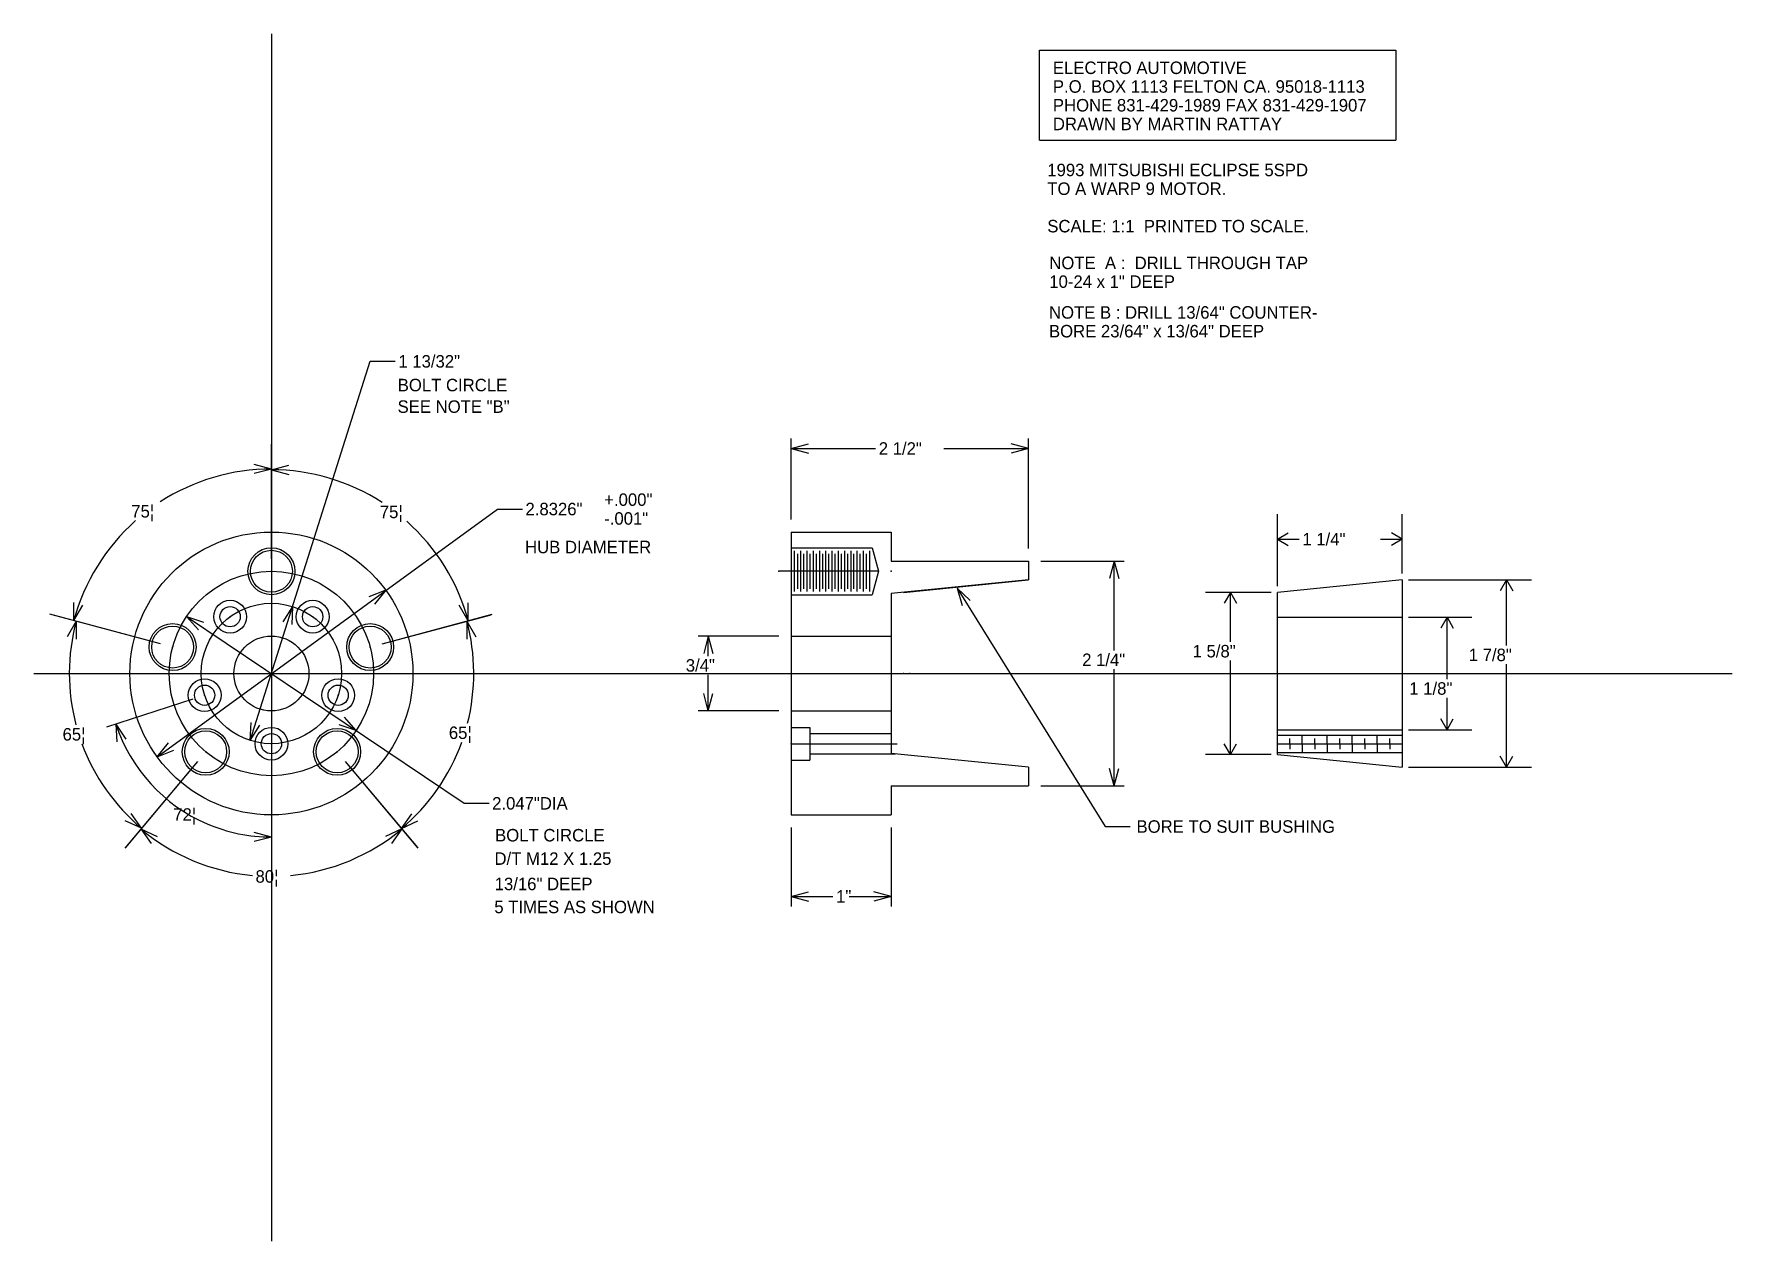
# Model space of a CAD drawing. Extents: x -8.4 to 8.6, y -5.7 to 6.4.
import ezdxf

# ---------------------------------------------------------------- set-up
doc = ezdxf.new("R2010")
doc.units = 0

msp = doc.modelspace()

# ---------------------------------------------------------------- linework, layer by layer
at = {"layer": 'BUSHING_DETAIL', "color": 7, "linetype": 'CONTINUOUS'}
for p, q in [((4.071727, 0.875), (4.071727, 1.594775)), ((5.321727, 1), (5.321727, 1.594775)), ((4.071727, 1.344775), (4.179981, 1.407275)), ((5.321727, 1.344775), (5.213474, 1.407275)), ((4.071727, 1.344775), (4.179981, 1.282275)), ((4.071727, 1.344775), (4.290041, 1.344775)), ((5.103413, 1.344775), (5.321727, 1.344775)), ((5.321727, 1.344775), (5.213474, 1.282275)), ((5.321727, 0.9375), (4.071727, 0.8125)), ((5.321727, 0.9375), (5.321727, -0.9375)), ((5.384227, 0.9375), (6.614341, 0.9375)), ((6.364341, 0.9375), (6.301841, 0.829247)), ((6.364341, 0.9375), (6.426841, 0.829247)), ((6.364341, 0.280931), (6.364341, 0.9375)), ((4.009227, 0.8125), (3.350629, 0.8125)), ((3.600629, 0.8125), (3.538129, 0.704247)), ((3.600629, 0.8125), (3.663129, 0.704247)), ((3.600629, 0.318402), (3.600629, 0.8125)), ((4.071727, -0.8125), (4.071727, 0.8125)), ((4.071727, 0.562491), (5.321727, 0.562491)), ((5.384227, 0.562491), (6.019283, 0.562491)), ((5.769283, 0.562491), (5.706783, 0.454238)), ((5.769283, 0.562491), (5.831783, 0.454238)), ((5.769283, -0.055263), (5.769283, 0.562491)), ((3.600629, -0.8125), (3.600629, 0.129853)), ((6.364341, -0.9375), (6.364341, 0.092615)), ((5.769283, -0.562491), (5.769283, -0.243579)), ((5.769283, -0.562491), (5.706783, -0.454238)), ((5.769283, -0.562491), (5.831783, -0.454238)), ((4.071727, -0.562491), (5.321727, -0.562491)), ((4.071727, -0.618942), (5.321727, -0.618942)), ((4.195587, -0.703972), (4.195587, -0.649272)), ((4.320587, -0.703972), (4.320587, -0.617586)), ((4.445587, -0.703972), (4.445587, -0.649272)), ((4.570587, -0.703972), (4.570587, -0.617586)), ((4.695587, -0.703972), (4.695587, -0.649272)), ((4.820587, -0.703972), (4.820587, -0.617586)), ((4.945587, -0.703972), (4.945587, -0.649272)), ((5.070587, -0.703972), (5.070587, -0.617586)), ((5.195587, -0.703972), (5.195587, -0.649272)), ((5.384227, -0.562491), (6.019283, -0.562491)), ((4.009227, -0.8125), (3.350629, -0.8125)), ((3.600629, -0.8125), (3.538129, -0.704247)), ((3.600629, -0.8125), (3.663129, -0.704247)), ((4.070587, -0.703972), (5.321727, -0.703972)), ((4.071727, -0.790842), (5.321727, -0.790842)), ((4.071727, -0.8125), (5.321727, -0.9375)), ((4.195587, -0.703972), (4.195587, -0.758672)), ((4.320587, -0.703972), (4.320587, -0.790359)), ((4.445587, -0.703972), (4.445587, -0.758672)), ((4.570587, -0.703972), (4.570587, -0.790359)), ((4.695587, -0.703972), (4.695587, -0.758672)), ((4.820587, -0.703972), (4.820587, -0.790359)), ((4.945587, -0.703972), (4.945587, -0.758672)), ((5.070587, -0.703972), (5.070587, -0.790359)), ((5.195587, -0.703972), (5.195587, -0.758672)), ((6.364341, -0.9375), (6.301841, -0.829247)), ((6.364341, -0.9375), (6.426841, -0.829247)), ((5.384227, -0.9375), (6.614341, -0.9375))]:
    msp.add_line(p, q, dxfattribs=at)
at = {"layer": 'BUSHING_DETAIL', "color": 7}
for p in [(4.071727, 0), (4.071727, 0), (4.071727, -0.703972), (4.195587, -0.703972), (4.320587, -0.703972), (4.320587, -0.703972), (4.445587, -0.703972), (4.445587, -0.703972), (4.570587, -0.703972), (4.570587, -0.703972), (4.570587, -0.703972), (4.695587, -0.703972), (4.820587, -0.703972), (4.820587, -0.703972), (4.945587, -0.703972), (5.070587, -0.703972), (5.070587, -0.703972)]:
    msp.add_point(p, dxfattribs=at)
at = {"layer": 'CENTERLINE', "color": 7, "linetype": 'CONTINUOUS'}
for p, q in [((-6, 6.403603), (-6, -5.682554)), ((-8.377122, 0), (8.622879, 0))]:
    msp.add_line(p, q, dxfattribs=at)
at = {"layer": 'DIMENSIONS', "color": 7, "linetype": 'CONTINUOUS'}
for p, q in [((-6.212235, -0.670199), (-5.01011, 3.125889)), ((-5.01011, 3.125889), (-4.76011, 3.125889)), ((-6, 1.1486), (-6, 2.297607)), ((-6, 1.1486), (-6, 2.289631)), ((-0.796399, 1.5413), (-0.796399, 2.353114)), ((-0.796399, 2.253114), (-0.622532, 2.299701)), ((-0.796399, 2.253114), (-0.622532, 2.206526)), ((-0.796399, 2.253114), (0.049337, 2.253114)), ((0.732865, 2.253114), (1.578601, 2.253114)), ((1.578601, 2.253114), (1.404734, 2.299701)), ((1.578601, 2.253114), (1.404734, 2.206526)), ((1.578601, 1.25), (1.578601, 2.353114)), ((-6, 2.047607), (-6.173867, 2.094194)), ((-6, 2.047607), (-6.173867, 2.001019)), ((-6, 2.039631), (-5.826133, 2.086219)), ((-6, 2.039631), (-5.826133, 1.993044)), ((-7.144991, -0.833607), (-3.73759, 1.64714)), ((-3.73759, 1.64714), (-3.48759, 1.64714)), ((1.703601, 1.125), (2.535776, 1.125)), ((2.435776, 1.125), (2.389188, 0.951133)), ((2.435776, 1.125), (2.482363, 0.951133)), ((2.435776, 0.231496), (2.435776, 1.125)), ((0.864385, 0.85472), (0.995761, 0.731674)), ((0.864385, 0.85472), (0.916637, 0.682471)), ((0.864385, 0.85472), (2.34865, -1.53214)), ((-7.977836, 0.52996), (-7.977836, 0.70996)), ((-7.977836, 0.52996), (-7.887836, 0.685844)), ((-4.855009, 0.833607), (-5.02299, 0.768936)), ((-4.855009, 0.833607), (-4.968149, 0.693609)), ((-4.029867, 0.527895), (-4.119867, 0.68378)), ((-4.029867, 0.527895), (-4.029867, 0.707895)), ((-7.109462, 0.29728), (-8.219317, 0.594664)), ((-7.109462, 0.29728), (-8.195938, 0.5884)), ((-7.954456, 0.523695), (-8.044456, 0.36781)), ((-7.954456, 0.523695), (-7.954456, 0.343695)), ((-6.848888, 0.571966), (-6.678666, 0.513449)), ((-6.848888, 0.571966), (-6.73073, 0.436178)), ((-6.848888, 0.571966), (-4.071255, -1.299555)), ((-5.787765, 0.670199), (-5.884669, 0.51851)), ((-5.787765, 0.670199), (-5.795841, 0.49038)), ((-4.890538, 0.29728), (-3.788386, 0.5926)), ((-4.890538, 0.29728), (-3.801461, 0.589097)), ((-4.042943, 0.524392), (-3.952943, 0.368507)), ((-4.042943, 0.524392), (-4.042943, 0.344392)), ((-0.921399, 0.375), (-1.725898, 0.375)), ((-1.625898, 0.375), (-1.672485, 0.201133)), ((-1.625898, 0.375), (-1.57931, 0.201133)), ((-1.625898, 0.175069), (-1.625898, 0.375)), ((2.435776, -1.125), (2.435776, 0.043822)), ((-1.625898, -0.375), (-1.625898, -0.012576)), ((-6.787473, -0.255865), (-7.652043, -0.53678)), ((-1.625898, -0.375), (-1.672485, -0.201133)), ((-1.625898, -0.375), (-1.57931, -0.201133)), ((-7.556938, -0.505879), (-7.458903, -0.656839)), ((-7.556938, -0.505879), (-7.547517, -0.685632)), ((-6.212235, -0.670199), (-6.204159, -0.49038)), ((-5.151112, -0.571966), (-5.26927, -0.436178)), ((-0.921399, -0.375), (-1.725898, -0.375)), ((-6.212235, -0.670199), (-6.115331, -0.51851)), ((-5.151112, -0.571966), (-5.321334, -0.513449)), ((-7.144991, -0.833607), (-7.031851, -0.693609)), ((-7.144991, -0.833607), (-6.97701, -0.768936)), ((-6, -0.827998), (-6, -1.737061)), ((-6.738306, -0.879879), (-7.466478, -1.74768)), ((-6.738306, -0.879879), (-7.461315, -1.741527)), ((-5.261694, -0.879879), (-4.533522, -1.74768)), ((-5.261694, -0.879879), (-4.536955, -1.74359)), ((2.435776, -1.125), (2.389188, -0.951133)), ((2.435776, -1.125), (2.482363, -0.951133)), ((1.703601, -1.125), (2.535776, -1.125)), ((-4.071255, -1.299555), (-3.821255, -1.299555)), ((-7.300618, -1.550016), (-7.463753, -1.473945)), ((-7.300618, -1.550016), (-7.403862, -1.402569)), ((-4.697651, -1.552079), (-4.594408, -1.404631)), ((-4.697651, -1.552079), (-4.534516, -1.476007)), ((-7.305781, -1.556169), (-7.142646, -1.632241)), ((-7.305781, -1.556169), (-7.202537, -1.703617)), ((-6, -1.637061), (-6.173867, -1.590473)), ((-6, -1.637061), (-6.173867, -1.683648)), ((-4.694219, -1.556169), (-4.857354, -1.632241)), ((-4.694219, -1.556169), (-4.797463, -1.703617)), ((-0.796399, -1.5413), (-0.796399, -2.33165)), ((0.203601, -1.5413), (0.203601, -2.33165)), ((2.34865, -1.53214), (2.59865, -1.53214)), ((-0.796399, -2.23165), (-0.622532, -2.185063)), ((0.203601, -2.23165), (0.029734, -2.185063)), ((-0.796399, -2.23165), (-0.622532, -2.278238)), ((-0.796399, -2.23165), (-0.377943, -2.23165)), ((-0.214855, -2.23165), (0.203601, -2.23165)), ((0.203601, -2.23165), (0.029734, -2.278238))]:
    msp.add_line(p, q, dxfattribs=at)
for radius in [1.0236, 0.703001]:
    msp.add_circle((-6, 0), radius, dxfattribs=at)
for radius, start, end in [(2.047607, 90, 122.934973), (2.039631, 57.08396, 90), (2.047607, 131.632746, 165), (2.039631, 15, 48.351767), (2.023402, 165, 194.72746), (2.026095, 345.747415, 375), (1.637061, 197.999965, 246.836512), (2.023402, 200.315545, 230), (2.026095, 310, 340.181477), (1.637061, 246.873663, 270), (2.031435, 230, 264.624795), (2.031435, 275.375205, 310)]:
    msp.add_arc((-6, 0), radius, start, end, dxfattribs=at)
at = {"layer": 'HUB', "color": 7, "linetype": 'CONTINUOUS'}
for p, q in [((-0.796399, 1.4163), (-0.796399, -1.4163)), ((-0.796399, 1.4163), (0.203601, 1.4163)), ((0.203601, 1.4163), (0.203601, 1.125)), ((-0.796399, 1.2596), (0.015601, 1.2596)), ((-0.765399, 1.2267), (-0.765399, 0.8205)), ((-0.733899, 1.198046), (-0.733899, 0.849154)), ((-0.702649, 1.2267), (-0.702649, 0.8205)), ((-0.671399, 1.198046), (-0.671399, 0.849154)), ((-0.639899, 1.2267), (-0.639899, 0.8205)), ((-0.608899, 1.198046), (-0.608899, 0.849154)), ((-0.577149, 1.2267), (-0.577149, 0.8205)), ((-0.546399, 1.198046), (-0.546399, 0.849154)), ((-0.5144, 1.2267), (-0.5144, 0.8205)), ((-0.483899, 1.198046), (-0.483899, 0.849154)), ((-0.45165, 1.2267), (-0.45165, 0.8205)), ((-0.421399, 1.198046), (-0.421399, 0.849154)), ((-0.3889, 1.2267), (-0.3889, 0.8205)), ((-0.358899, 1.198046), (-0.358899, 0.849154)), ((-0.32615, 1.2267), (-0.32615, 0.8205)), ((-0.296399, 1.198046), (-0.296399, 0.849154)), ((-0.2634, 1.2267), (-0.2634, 0.8205)), ((-0.233899, 1.198046), (-0.233899, 0.849154)), ((-0.20065, 1.2267), (-0.20065, 0.8205)), ((-0.171399, 1.198046), (-0.171399, 0.849154)), ((-0.1379, 1.2267), (-0.1379, 0.8205)), ((-0.108899, 1.198046), (-0.108899, 0.849154)), ((-0.07565, 1.2267), (-0.07565, 0.8205)), ((-0.046399, 1.198046), (-0.046399, 0.849154)), ((-0.0129, 1.2267), (-0.0129, 0.8205)), ((0.015601, 1.2596), (0.078601, 1.0236)), ((0.078601, 1.0236), (-0.921399, 1.0236)), ((0.078601, 1.0236), (0.015601, 0.7876)), ((0.203601, 1.125), (1.578601, 1.125)), ((1.578601, 1.125), (1.578601, 0.9375)), ((1.578601, 0.9375), (0.203601, 0.8)), ((0.328601, 0.8125), (1.578601, 0.9375)), ((-0.796399, 0.7876), (0.015601, 0.7876)), ((0.203601, 0.8), (0.203601, -0.8)), ((-0.796399, 0.375), (0.203601, 0.375)), ((-0.796399, -0.375), (0.203601, -0.375)), ((-0.796399, -0.539972), (-0.608899, -0.539972)), ((-0.608899, -0.53895), (-0.608899, -0.86695)), ((-0.608899, -0.6014), (0.203601, -0.6014)), ((-0.796399, -0.703972), (0.263748, -0.703972)), ((-0.608899, -0.8045), (0.248602, -0.8045)), ((1.578601, -0.9375), (0.203601, -0.8)), ((-0.796399, -0.867972), (-0.608899, -0.867972)), ((1.578601, -0.9375), (1.578601, -1.125)), ((0.203601, -1.125), (1.578601, -1.125)), ((0.203601, -1.125), (0.203601, -1.4163)), ((-0.796399, -1.4163), (0.203601, -1.4163))]:
    msp.add_line(p, q, dxfattribs=at)
at = {"layer": 'HUB', "color": 7}
for p in [(-0.921399, 1.0236), (-0.921399, 1.0236), (-0.796399, 1.0236), (-0.796399, 1.0236), (0.203601, 1.0236), (-0.796399, 0), (0.328601, 0), (0.391101, 0), (-0.796399, -0.703972), (-0.796399, -0.703972)]:
    msp.add_point(p, dxfattribs=at)
at = {"layer": 'HUB_DETAIL', "color": 7, "linetype": 'CONTINUOUS'}
for centre, radius in [((-6, 0), 1.4163), ((-6, 1.0236), 0.235), ((-6, 1.0236), 0.21), ((-6.413212, 0.568738), 0.164001), ((-5.586788, 0.568737), 0.164001), ((-6.413212, 0.568738), 0.101552), ((-5.586788, 0.568737), 0.101552), ((-6.988722, 0.264927), 0.235), ((-6.988722, 0.264927), 0.21), ((-6, 0), 0.375), ((-5.011278, 0.264927), 0.235), ((-5.011278, 0.264927), 0.21), ((-6.668591, -0.217238), 0.164001), ((-6.668591, -0.217238), 0.101552), ((-5.331409, -0.217239), 0.164001), ((-5.331409, -0.217239), 0.101552), ((-6.657957, -0.784123), 0.235), ((-6.657957, -0.784123), 0.21), ((-6, -0.702998), 0.164001), ((-6, -0.702998), 0.101552), ((-5.342043, -0.784123), 0.235), ((-5.342043, -0.784123), 0.21)]:
    msp.add_circle(centre, radius, dxfattribs=at)
at = {"layer": 'HUB_DETAIL', "color": 7}
for p in [(-6, 1.4173), (-6, 1.0236), (-6, 1.0236), (-6.413212, 0.568738), (-5.586788, 0.568737), (-6.988722, 0.264927), (-6.988722, 0.264927), (-5.011278, 0.264927), (-5.011278, 0.264927), (-6, 0), (-6, 0), (-6.668591, -0.217238), (-5.331409, -0.217239), (-6.657957, -0.784123), (-6.657957, -0.784123), (-6, -0.704), (-5.342043, -0.784123), (-5.342043, -0.784123), (-6, -1.4173)]:
    msp.add_point(p, dxfattribs=at)
at = {"layer": 'LAYOUT_AND_RING_DIM', "color": 7, "linetype": 'CONTINUOUS'}
for p, q in [((1.691094, 6.239932), (5.257545, 6.239932)), ((1.691094, 5.339948), (1.691094, 6.239932)), ((5.257545, 6.239932), (5.257545, 5.339948)), ((1.691094, 5.339948), (5.257545, 5.339948)), ((0, 0), (5.150171, 0))]:
    msp.add_line(p, q, dxfattribs=at)

# ---------------------------------------------------------------- texts
at = {"layer": 'BUSHING_DETAIL', "color": 7}
for s, p in [('1 1/4"', (4.321291, 1.282202)), ('1 5/8"', (3.222481, 0.161103)), ('1 7/8"', (5.986893, 0.123865)), ('1 1/8"', (5.391834, -0.212329))]:
    msp.add_text(s, height=0.125, dxfattribs=at).set_placement(p)
at = {"layer": 'DIMENSIONS', "color": 7}
for s, p in [('1 13/32"', (-4.72886, 3.063303)), ('BOLT CIRCLE', (-4.73523, 2.825591)), ('SEE NOTE "B"', (-4.736789, 2.609805)), ('2 1/2"', (0.080587, 2.190527)), ('2.8326"', (-3.45634, 1.584167)), ('+.000"', (-2.668014, 1.67839)), ('75¦', (-7.402794, 1.561669)), ('75¦', (-4.914641, 1.555342)), ('-.001"', (-2.668014, 1.489944)), ('HUB DIAMETER', (-3.460687, 1.204094)), ('2 1/4"', (2.116837, 0.075072)), ('3/4"', (-1.851376, 0.018674)), ('65¦', (-8.090701, -0.671255)), ('65¦', (-4.223542, -0.655681)), ('72¦', (-6.982695, -1.474258)), ('2.047"DIA', (-3.790005, -1.362366)), ('BORE TO SUIT BUSHING', (2.66115, -1.59464)), ('BOLT CIRCLE', (-3.760725, -1.681584)), ('D/T M12 X 1.25', (-3.766587, -1.915747)), ('80¦', (-6.15905, -2.094483)), ('13/16" DEEP', (-3.764618, -2.169441)), ('1"', (-0.346693, -2.294223)), ('5 TIMES AS SHOWN', (-3.768533, -2.399666))]:
    msp.add_text(s, height=0.125, dxfattribs=at).set_placement(p)
at = {"layer": 'LAYOUT_AND_RING_DIM', "color": 7}
for s, p in [('ELECTRO AUTOMOTIVE', (1.82384, 6.002437)), ('P.O. BOX 1113 FELTON CA. 95018-1113', (1.82384, 5.814937)), ('PHONE 831-429-1989 FAX 831-429-1907', (1.82384, 5.627437)), ('DRAWN BY MARTIN RATTAY', (1.82384, 5.439937)), ('1993 MITSUBISHI ECLIPSE 5SPD', (1.767652, 4.979316)), ('TO A WARP 9 MOTOR.', (1.767652, 4.791816)), ('SCALE: 1:1  PRINTED TO SCALE.', (1.767652, 4.416816))]:
    msp.add_text(s, height=0.125, dxfattribs=at).set_placement(p)
at = {"layer": 'NOTES', "color": 7}
for s, p in [('NOTE  A :  DRILL THROUGH TAP', (1.787712, 4.048855)), ('10-24 x 1" DEEP', (1.787712, 3.861355)), ('NOTE B : DRILL 13/64" COUNTER-', (1.784569, 3.55286)), ('BORE 23/64" x 13/64" DEEP', (1.784569, 3.36536))]:
    msp.add_text(s, height=0.125, dxfattribs=at).set_placement(p)

doc.saveas('drawing.dxf')
